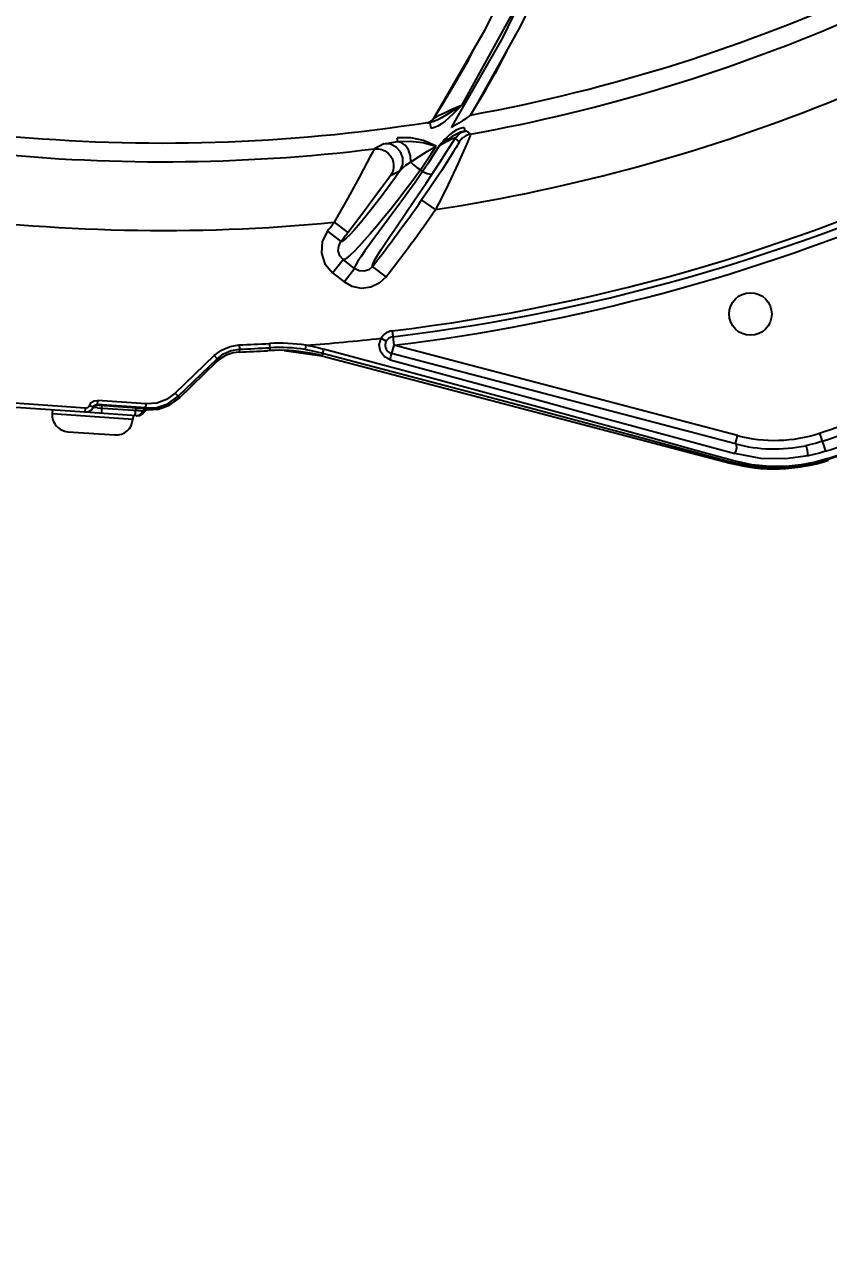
# Model space of a CAD drawing. Header units: metres. Extents: x -133 to 570, y -18 to 184.
# Drawn here: x -28.9618 to -28.8671, y 27.5682 to 27.7132 of the extents above; entities that cross this region are included whole.
import ezdxf

# ---------------------------------------------------------------- set-up
doc = ezdxf.new("R2010")
doc.units = ezdxf.units.M
doc.header["$PDMODE"] = 35
for name, color, linetype in [('3', 2, 'Continuous'), ('4', 2, 'Continuous'), ('ARQ-DIM EMBASAM', 2, 'Continuous'), ('MAUROAMARELO', 7, 'Continuous')]:
    doc.layers.add(name, color=color, linetype=linetype)
doc.styles.add('Adesa', font='ARIALN.TTF')
doc.dimstyles.new('ADESA 1-0075', dxfattribs={"dimtxt": 0.15, "dimasz": 0.15, "dimexe": 0.075, "dimexo": 0.1, "dimgap": 0.1, "dimtad": 1, "dimdec": 1, "dimlfac": 100, "dimzin": 12, "dimtxsty": 'Adesa', "dimblk": 'DOTSMALL', "dimcen": 1, "dimdle": 0.075, "dimclrd": 1, "dimclre": 1, "dimclrt": 256, "dimazin": 3, "dimtm": 1e-09, "dimtfac": 1, "dimtdec": 1, "dimtmove": 1, "dimatfit": 0, "dimldrblk": 'DOTSMALL', "dimfxl": 0.8, "dimtvp": 2, "dimtolj": 1, "dimtzin": 0, "dimarcsym": 0})

# ---------------------------------------------------------------- blocks, each defined once
blk = doc.blocks.new('_DotSmall')
at = {"color": 0, "linetype": 'ByBlock', "const_width": 0.5}
blk.add_lwpolyline([(-0.0625, 0, 1), (0.0625, 0, 1)], format="xyb", close=True, dxfattribs=at)
blk = doc.blocks.new('*D161')
at = {"layer": 'ARQ-DIM EMBASAM', "color": 1, "lineweight": -2, "transparency": 16777216}
for p, q in [((-28.68013859949394, 28.67594134393017), (-28.70838299859788, 28.74363244334072)), ((-32.56945945065453, 27.05131491365792), (-28.61028587286077, 28.70329692645895)), ((-32.50087953466883, 27.08172093998446), (-32.52912393377276, 27.14941203939502))]:
    blk.add_line(p, q, dxfattribs=at)
at = {"layer": 'Defpoints', "color": 0, "transparency": 16777216}
for p in [(-28.67950219417021, 28.67441612203129), (-28.64163086025705, 28.58365291551759), (-32.46237179543193, 26.98943251157188)]:
    blk.add_point(p, dxfattribs=at)
at = {"layer": 'ARQ-DIM EMBASAM', "color": 1, "lineweight": -2, "transparency": 16777216, "xscale": 0.15, "yscale": 0.15, "zscale": 0.15}
for p, rotation in [((-28.67950219417021, 28.67441612203129), 22.6485449589978), ((-32.50024312934509, 27.08019571808558), 202.6485449589978)]:
    blk.add_blockref('_DotSmall', p, dxfattribs=dict(at, rotation=rotation))
at = {"layer": 'ARQ-DIM EMBASAM', "transparency": 16777216, "insert": (-30.65737940789599, 28.03909395622509), "char_height": 0.15, "attachment_point": 5, "rotation": 22.648544958997793, "style": 'Adesa'}
blk.add_mtext('\\A1;414', dxfattribs=at)
blk = doc.blocks.new('z1')
at = {"layer": 'MAUROAMARELO'}
for p, q in [((245.0388687075081, -421.2721560446145), (245.0411108815858, -421.2723453728066)), ((245.0420031119409, -421.2724206807136), (245.0418088932313, -421.2739650401509)), ((245.0418949453056, -421.2740377209557), (245.0420972885906, -421.2724286659202)), ((245.0422078398515, -421.2724380003426), (245.0420031075084, -421.2724207131368)), ((245.0415388131039, -421.2757158159358), (245.0418949453056, -421.2740377209557)), ((244.9733075014358, -421.277171449134), (244.9810645796392, -421.2858830801017)), ((244.9722156554174, -421.2811314772895), (244.979853843718, -421.2899480867584)), ((245.0353657769463, -421.2811541359237), (245.0097665040148, -421.3142558594194)), ((245.036159087897, -421.2817682481066), (245.0353654871367, -421.2811545144087)), ((245.036159087897, -421.2817682481066), (245.0105603490315, -421.3148692814013)), ((245.0342273986271, -421.2860249979879), (245.0371958484445, -421.2822585937743)), ((245.0075942142644, -421.3225424809159), (245.0380162952226, -421.283204520488)), ((245.0380162952226, -421.283204520488), (245.0378794948615, -421.2830987260516)), ((244.979040484239, -421.2858618083641), (244.9869120003416, -421.2958679202238)), ((244.9810645796392, -421.2858830801017), (244.9884229599845, -421.2954058500275)), ((245.0267766173904, -421.295483162329), (245.0342273986271, -421.2860249979879)), ((244.981479042553, -421.2883218010643), (244.988825948742, -421.2980213758649)), ((244.9830108652525, -421.2884018458869), (244.9850173737454, -421.2908283282462)), ((244.979853843718, -421.2899480867584), (244.9870780699212, -421.2995835638488)), ((244.9823380965438, -421.2931043105613), (244.9812029737357, -421.2917288909594)), ((244.9884198789184, -421.2954287826967), (244.9884229570073, -421.2954058517165)), ((244.9894154188707, -421.2966261855799), (244.9898285395136, -421.2967209844933)), ((244.9904373949455, -421.2962204811276), (244.989887837077, -421.2965211907189)), ((244.9871944040203, -421.2977006497822), (244.9872671671155, -421.2981860638382)), ((244.9901925599538, -421.2981071174965), (244.9907431882627, -421.2978047790526)), ((244.9871630860321, -421.2997762895895), (244.9870349736241, -421.2995217227743)), ((244.98705086526, -421.2995032094854), (244.987078090682, -421.2995835504975)), ((244.9872067688018, -421.2998401953996), (244.9870780431384, -421.2995835207984)), ((244.9873769615842, -421.2997441644557), (244.9873260244397, -421.3000561589444)), ((244.9880049179183, -421.3002255250178), (244.9873260244397, -421.3000561589444)), ((244.9880646228717, -421.2998363050372), (244.9880043099895, -421.3002255078253)), ((244.9871850335262, -421.3003398573979), (244.9872278058583, -421.3004015422331)), ((244.9922834701279, -421.3031358110611), (244.9919851919194, -421.3032922214311)), ((244.9874474875585, -421.3043652900801), (244.9878857614499, -421.3044842184044)), ((244.9876580889872, -421.3053700016145), (244.9878858435839, -421.3044839136518)), ((244.997003283499, -421.3034833431059), (244.9953035343531, -421.3045489879404)), ((244.9874972512046, -421.3060560175936), (244.9876022154947, -421.3072977267768)), ((244.9912283961635, -421.306781717504), (244.9911203896852, -421.3055185217049)), ((245.0020042597405, -421.3119449362679), (245.000251351973, -421.3129205362682)), ((244.993709522777, -421.3150450263124), (244.9954553514003, -421.3140567278275)), ((245.0132010753584, -421.3140408237111), (245.0069435258513, -421.3220352790383)), ((245.0081282856715, -421.3137821120598), (245.0097667452137, -421.3142555478636)), ((245.0097667452137, -421.3142555478636), (245.0105603490315, -421.3148692814013)), ((244.9943519437854, -421.3161894762777), (244.9961048559983, -421.3152137856036)), ((244.999658775364, -421.3149720094836), (244.9981420208785, -421.3158018527084)), ((244.9991040728703, -421.3175628284064), (244.9981420208785, -421.3158018527084)), ((245.0006228941506, -421.3167318237648), (244.999658775364, -421.3149720094836)), ((245.0090440897557, -421.3157975505692), (245.0084168978888, -421.3152979590445)), ((245.0084169038435, -421.3152979556665), (245.0089727163106, -421.3148687312374)), ((245.0111733451274, -421.3153156757532), (245.0105862650739, -421.3157907721469)), ((244.9991041267017, -421.3175628025917), (245.0006226498533, -421.3167319591997)), ((245.0052797582059, -421.326361792799), (245.0075942234107, -421.3225425969368)), ((245.0073310973596, -421.3223390004164), (245.0075942142644, -421.3225424809159)), ((245.0061594813026, -421.3240256831978), (245.0057334400965, -421.3237610372692)), ((245.003854891306, -421.3276422443447), (245.0046454915523, -421.3279269976023)), ((245.0046454915523, -421.3279269976023), (245.0045598952638, -421.3281726481979)), ((245.0026203224136, -421.3309867304924), (245.003089452237, -421.3311641328536)), ((245.00308944177, -421.331164167126), (245.0033960921969, -421.3313190787474)), ((245.0026270993371, -421.3341978790598), (245.0030955056677, -421.3340184975123)), ((245.0026271066538, -421.3341979016698), (245.0048974744509, -421.3401266830677)), ((245.0030956229834, -421.3340184545745), (245.0034016420529, -421.3341737794426)), ((245.0053657700614, -421.3399473533098), (245.0030956229834, -421.3340184545745)), ((245.0055888093586, -421.3398862728141), (245.003401764269, -421.3341737715046)), ((245.0048974680155, -421.3401266772734), (245.0053658843194, -421.3399473105322)), ((245.0055889145249, -421.3398862320459), (245.0053657700614, -421.3399473533098)), ((245.0047039480396, -421.3437905624478), (245.0021043145368, -421.3488926336565)), ((245.0051508788708, -421.3440182821107), (245.0047039480396, -421.3437905624478)), ((245.0051508788708, -421.3440182821107), (245.0025512506013, -421.3491203361833)), ((245.0029074846536, -421.3492274640075), (245.0051079707196, -421.3449108716153)), ((245.0055135620537, -421.3455067187517), (245.0046965840979, -421.3450903506097)), ((245.0047456406933, -421.3449944277174), (245.0051152989226, -421.3442748316198)), ((245.0051079707196, -421.3449108716153), (245.0052485315407, -421.3446382126387)), ((245.0051152989226, -421.3442748316198), (245.0053464412904, -421.3438322833163)), ((245.0052300654654, -421.3441371548324), (245.0052657317929, -421.3439867325106)), ((245.0052354213342, -421.3439950596334), (245.0052657317929, -421.3439867325106)), ((245.0052485315407, -421.3446382126387), (245.0053556794383, -421.3444328499376)), ((245.0053166280991, -421.3439813703138), (245.0053588181461, -421.3438116962707)), ((245.0053464412904, -421.3438322833163), (245.0053588370513, -421.3438117060101)), ((245.0053556734035, -421.3444328517867), (245.0054263639017, -421.3442990530816)), ((245.0055752737806, -421.3447709847502), (245.0053556734035, -421.3444328517867)), ((245.0053588181461, -421.3438116962707), (245.0054247696501, -421.3438401287722)), ((245.0053813053446, -421.3440025116868), (245.0054247696501, -421.3438401287722)), ((245.0053848167831, -421.343990715959), (245.0053904739168, -421.3440013183848)), ((245.0054169378852, -421.3438617989777), (245.005401682738, -421.3438962011194)), ((245.0054247945097, -421.3438401351339), (245.0054169378852, -421.3438617989777)), ((245.005426314249, -421.3442991001377), (245.0054589455649, -421.3443080896297)), ((245.005426314249, -421.3442991001377), (245.005625589431, -421.3446563818953)), ((245.0054589455649, -421.3443080896297), (245.0054747973406, -421.344312800299)), ((245.0056476838565, -421.3446546123493), (245.0054747973406, -421.344312800299)), ((245.0055596384257, -421.3454162895966), (245.0056339116843, -421.3451176775644)), ((245.0056669924338, -421.3450505949083), (245.0055619816624, -421.3454119206658)), ((245.0056339116843, -421.3451176775644), (245.0055752737806, -421.3447709847502)), ((245.0055763925766, -421.3453836391754), (245.005680365224, -421.3450316372569)), ((245.0056252803386, -421.3447626263808), (245.0056568134848, -421.3451062176467)), ((245.005625589431, -421.3446563818953), (245.0056669924338, -421.3450505949083)), ((245.005680365224, -421.3450316372569), (245.0056476838565, -421.3446546123493)), ((245.0014438714829, -421.3544110040513), (245.0057707022531, -421.3459191291415)), ((245.005576412216, -421.3453836044224), (245.0028267630212, -421.3507798630076)), ((245.0053997376792, -421.3457301148616), (245.0057707022531, -421.3459191291415)), ((245.002001828004, -421.3492742207969), (245.0021043145368, -421.3488926336565)), ((245.0021043258851, -421.3488926161999), (245.0025512506013, -421.3491203361833)), ((245.0027449101535, -421.3495438559752), (245.0026841157205, -421.3496595138562)), ((245.0029074846536, -421.3492274640075), (245.0027449101535, -421.3495438559752)), ((245.0028747552467, -421.3486658945148), (245.0031283009234, -421.3487950850032)), ((245.0031282924724, -421.3487950992422), (245.0034212298017, -421.3489443404184)), ((245.0034212298017, -421.3489443404184), (245.0036917833486, -421.349082166522)), ((245.0041425420839, -421.3535341818415), (245.0066475517326, -421.3486178228396)), ((245.0023671681245, -421.3505769609114), (244.9959242428279, -421.3632219121058)), ((245.0028141172997, -421.3508046796129), (244.9963711893465, -421.3634496386111)), ((245.0022765411527, -421.3499961450316), (245.0026328436368, -421.3496430810777)), ((245.0023671737586, -421.3505769514186), (245.0028141172997, -421.3508046796129)), ((245.0026327852931, -421.3496431377867), (245.0026672544232, -421.3496538505127)), ((245.0028579947057, -421.3499928858763), (245.0026327852931, -421.3496431377867)), ((245.0026672544232, -421.3496538505127), (245.0026840359078, -421.3496595119074)), ((245.0010728906475, -421.3542220304789), (245.0014438522442, -421.3544110464478))]:
    blk.add_line(p, q, dxfattribs=at)
for points in [[(244.9656061676649, -421.2714006553227), (244.9737188101569, -421.2794484889821), (244.981479042553, -421.2883218010643)], [(245.03986548288, -421.2722402122754), (245.0397918736514, -421.2729515099849), (245.0396982744671, -421.2736142936709), (245.0395858802228, -421.2742417694753)], [(245.0411108814258, -421.2723453697491), (245.0410379717543, -421.2730567365663), (245.0409420487683, -421.2737453196092), (245.0408195192251, -421.2744293095438)], [(245.0418088932313, -421.2739650401509), (245.0414659645194, -421.2755828057752), (245.040941729761, -421.2772868377047), (245.0401954045553, -421.2790767241501), (245.0391785621007, -421.2809367385751), (245.0378377703767, -421.2828374305957)], [(245.0408195191449, -421.2744293080151), (245.0405459805402, -421.2743478359191), (245.0401947600792, -421.2742724338555), (245.0398860806279, -421.2742273932529), (245.0396713876919, -421.2742167197956), (245.0395858801426, -421.2742417679466)], [(245.0408195192251, -421.2744293095438), (245.0400923911936, -421.2770386320833), (245.0389073141034, -421.2796706732142), (245.0371958484445, -421.2822585937743)], [(245.0378794948615, -421.2830987260516), (245.0392164900659, -421.2811818095308), (245.0402398523438, -421.2792962096549), (245.0409992645075, -421.2774699192988), (245.0415388131039, -421.2757158159358)], [(245.0378377703767, -421.2828374305957), (245.0350499182871, -421.2863350497573), (245.0317956430483, -421.2904331178756), (245.0280272967786, -421.2951944178761), (245.0237006897316, -421.3006776946805), (245.0187712699785, -421.3069426211997), (245.0132010753584, -421.3140408237111)], [(245.0371957592995, -421.2822585892488), (245.0369471843512, -421.281991595932), (245.0366337378657, -421.2817888477021), (245.0363414547598, -421.2817050898256), (245.0361591291653, -421.2817682750689)], [(245.0378377764914, -421.2828374302753), (245.0378869697568, -421.282938097433), (245.0379020564574, -421.2830286521542), (245.0378794948615, -421.2830987260516)], [(245.0073310973596, -421.3223390004164), (245.0134802943858, -421.3143955345291), (245.0189775413464, -421.3073068650872), (245.0238506455999, -421.301036207605), (245.0281346529252, -421.2955368927483), (245.031868802417, -421.2907565635737), (245.0350996120198, -421.2866335157503), (245.0378794948615, -421.2830987260516)], [(244.9883842067011, -421.2953525265276), (244.9874525164121, -421.2940695665817), (244.9863217093132, -421.2925448986076), (244.985017385414, -421.2908283169044)], [(244.9823380110838, -421.293104376356), (244.9844365462807, -421.2958949108009), (244.9860242421125, -421.298087506153), (244.9870345005438, -421.2995220556799)], [(244.9869120003416, -421.2958679202238), (244.9872005079612, -421.2965863623047), (244.9874609636579, -421.2972398142064), (244.9876838152957, -421.2978404020321), (244.9878626283617, -421.2983977309007)], [(244.9869139153059, -421.2958686001098), (244.9869157484513, -421.296607553938), (244.9869251345297, -421.2972969365713), (244.9869396454087, -421.2978928734307), (244.9869573252449, -421.2983817368515), (244.9869776260903, -421.2987824377861), (244.9870002013922, -421.2991019353577), (244.9870247089734, -421.2993420072661), (244.98705086526, -421.2995032094854)], [(244.9869139153859, -421.2958686016384), (244.9870152131123, -421.2965543400532), (244.9871944040203, -421.2977006497822)], [(244.9884198789184, -421.2954287826967), (244.988422397201, -421.2954732074602), (244.988437479115, -421.295558171954), (244.9884939886349, -421.2958304989381)], [(244.9884939886349, -421.2958304989381), (244.9885306267408, -421.2960094822208), (244.9885708534832, -421.2962147045896), (244.9886135934964, -421.2964457119471), (244.9886578783216, -421.2967028616276), (244.9887027629745, -421.2969873099079), (244.9887470664275, -421.2973005059555), (244.9887892945194, -421.2976445928896), (244.9888272278583, -421.2980216813235)], [(245.0111733451274, -421.3153156757532), (245.0170135715477, -421.3078872977248), (245.0222035292043, -421.3012913933453), (245.0267766173904, -421.295483162329)], [(244.989413657805, -421.2966255758063), (244.9893429781162, -421.2971067715144), (244.9893442696846, -421.2976122182739), (244.9894193138316, -421.2981072865416), (244.9895468033149, -421.2985588081898), (244.9896933320365, -421.2989479823968), (244.9898388929525, -421.299284116941), (244.9899774017924, -421.2995818034971), (244.9901083618722, -421.2998526828619), (244.9902346941885, -421.3001064523542)], [(244.9898285548807, -421.2967209852208), (244.9897604385485, -421.2972223697485), (244.9897688778969, -421.2976669460959), (244.9898162553795, -421.2980680475537), (244.9898813222649, -421.2984533497745), (244.9899563654596, -421.2988434529131), (244.9900348930898, -421.2992227075371), (244.9901071886884, -421.2995536560515), (244.9901727999631, -421.2998433458978), (244.9902354142662, -421.3001065035246)], [(244.9898285193008, -421.2967210667962), (244.9898575073757, -421.2966132135387), (244.9898772604436, -421.2965464691259), (244.9898878184124, -421.2965211855655)], [(244.9901925599538, -421.2981071174965), (244.9899459504049, -421.2976180667691), (244.9898405164561, -421.2970762267041), (244.989887837077, -421.2965211907189)], [(244.9904373949455, -421.2962204811276), (244.9903902243939, -421.2967671488231), (244.9904939504047, -421.2973089833577), (244.9907431882627, -421.2978047790526)], [(244.9904373762806, -421.2962204759742), (244.9905518418657, -421.2963205873405), (244.9907893266302, -421.2965551493816), (244.991153527508, -421.2969269620987), (244.9916445199431, -421.2974422619653), (244.9922639435367, -421.2981044304681), (244.9930125777983, -421.2989190402268), (244.9938837330656, -421.2998849779144), (244.9948603626081, -421.3009878355258), (244.9959118089284, -421.302199659351), (244.9970032865563, -421.3034833429457)], [(244.9872671671155, -421.2981860638382), (244.9873260995332, -421.2986263001038), (244.9873680425314, -421.29902894488)], [(244.9878626283617, -421.2983977309007), (244.9879905758773, -421.298917427169), (244.9880596778212, -421.2993979745349), (244.9880646228717, -421.2998363050372)], [(244.9902353865093, -421.3001065003805), (244.9901896011877, -421.2997392890957), (244.9901516738623, -421.2994030306132), (244.9901214785973, -421.2990963749186), (244.990099440492, -421.2988216420011), (244.9900861495175, -421.2985810803607), (244.9900825449081, -421.2983787474077), (244.9900895050268, -421.2982250269457), (244.9901062637523, -421.2981271790742), (244.9901307032844, -421.2980812970573), (244.9901605560744, -421.2980785108193), (244.9901938310711, -421.2981093762861)], [(244.9929485102352, -421.3021601386757), (244.9920385666048, -421.3007958838082), (244.9911204351556, -421.2994455107573), (244.9901943459138, -421.2981090212642)], [(244.990743481171, -421.2978045766885), (244.9908181836286, -421.2978900679643), (244.9909692851516, -421.2980862283556), (244.9912025354049, -421.2984029104504), (244.9915223688997, -421.2988489152127), (244.9919328298936, -421.2994332020195), (244.9924421878027, -421.3001721104573), (244.9930506321025, -421.3010717713848), (244.9937463666806, -421.3021213829211), (244.9945064727426, -421.3032928279857), (244.9953034721507, -421.3045490295227)], [(244.9871850335262, -421.3003398573979), (244.9872144684475, -421.3000564930458), (244.9871630860321, -421.2997762895895)], [(244.9872278058583, -421.3004015422331), (244.9872574101096, -421.3001201219186), (244.9872067688018, -421.2998401953996)], [(244.9872278058583, -421.3004015422331), (244.9872410147618, -421.3003645402329), (244.9872737942221, -421.3002494139539), (244.9873260243594, -421.3000561574157)], [(244.9873680425314, -421.29902894488), (244.9873877311218, -421.2994007061324), (244.9873769615842, -421.2997441644557)], [(244.9902346941885, -421.3001064523542), (244.9909241849273, -421.3011112764003), (244.9916071211796, -421.3021210763696), (244.9922834701279, -421.3031358110611)], [(244.9901398088473, -421.3004908096328), (244.9889497552795, -421.3015931507719), (244.9880743801787, -421.3028444122498), (244.9874477566075, -421.3043649249462)], [(244.98788577751, -421.3044839983583), (244.9884095344369, -421.3031022449172), (244.9891529204151, -421.3018007236072), (244.9901404352006, -421.3004908273927)], [(244.9919851919194, -421.3032922214311), (244.9913757480465, -421.3023542413906), (244.9907606116421, -421.3014204271842), (244.9901398088473, -421.3004908096328)], [(244.9904930524508, -421.3028356697414), (244.990306061816, -421.3016792331719), (244.9901404290056, -421.3004908261844)], [(244.9911201522234, -421.3055186705776), (244.9909689856729, -421.3051636149381), (244.9908317134677, -421.3046535403614), (244.9904930524508, -421.3028356697414)], [(244.992283554453, -421.3031357821154), (244.9926943596583, -421.3027538592489), (244.9929326567087, -421.3024080511935), (244.9929489178155, -421.3021598429266)], [(244.9922836826906, -421.3031358305791), (244.9931034792244, -421.3044533949299), (244.9938651906318, -421.3057042013576), (244.9945872780752, -421.3069123896874), (244.995281122965, -421.3080881611769)], [(244.9972078517696, -421.3087542660649), (244.9958846270572, -421.3066852837113), (244.9951738983898, -421.3055775379881), (244.9944431416086, -421.3044455291518), (244.9937003870564, -421.303304310954), (244.9929485102352, -421.3021601386757)], [(244.9907072077519, -421.3039845342178), (244.9900084198546, -421.30374162609), (244.9892828451298, -421.3036864807881), (244.9886276272548, -421.303825198915), (244.9881303168947, -421.3041392504285), (244.9878589056766, -421.3045875972853)], [(244.9911203896852, -421.3055185217049), (244.9905925242838, -421.3049637813563), (244.9898967080046, -421.3046475906015), (244.9891339337407, -421.3046142811286), (244.9884139858486, -421.3048680892782)], [(244.9907072161641, -421.3039846947312), (244.9911126616512, -421.3038284469868), (244.9915558785501, -421.3035891462932), (244.9919852197693, -421.303292167853)], [(244.9919852197693, -421.303292167853), (244.9927933612296, -421.3046274195021), (244.9935357383968, -421.3058968031378), (244.9942315114142, -421.307126388661), (244.9948895773377, -421.3083267665887), (244.9955117401209, -421.3094970835954), (244.996092176912, -421.3106237506578), (244.9966185008957, -421.3116807751771), (244.9970785738035, -421.3126428122078), (244.9974663163759, -421.3134962355787), (244.9977775363045, -421.3142321273956), (244.9980078928077, -421.3148424221718), (244.9981515269676, -421.3153172301239), (244.9982000401619, -421.315643069627), (244.9981421084624, -421.3158020029409)], [(244.9874967724922, -421.3060567110253), (244.9875370603179, -421.3058584622867), (244.9876580889872, -421.3053700016145)], [(244.9884139858486, -421.3048680892782), (244.9878405126424, -421.3053728607338), (244.9874972512046, -421.3060560175936)], [(244.9876022154947, -421.3072977267768), (244.9877608500681, -421.3069068585096), (244.9879978106828, -421.30655801331), (244.9883033901974, -421.3062656830016), (244.9886608797096, -421.3060450712568), (244.9890529013323, -421.3059044666497), (244.989462458152, -421.3058477858908), (244.9898608884048, -421.3058737488702), (244.9902137987472, -421.305965893589), (244.9905166330691, -421.3061047334935), (244.9907793110272, -421.3062810602516), (244.9910140999402, -421.3064978777244), (244.9912283961635, -421.306781717504)], [(244.9911202054141, -421.3055186325334), (244.9918010706112, -421.3066225843241), (244.9924615113409, -421.307720040132), (244.9930938032053, -421.3087989760404), (244.9936883874091, -421.3098433116484), (244.9942340206528, -421.3108329037492), (244.9947201438633, -421.3117471517306), (244.9951407252859, -421.3125726338729), (244.9954922635832, -421.3133003960696), (244.9957721577878, -421.3139233960709), (244.9959775147029, -421.3144346314688), (244.9961046300884, -421.3148261904306), (244.9961489098218, -421.3150892098437), (244.9961047785889, -421.3152138295158)], [(244.9876019475114, -421.3072976442487), (244.9877002721107, -421.3074354370631), (244.9879134873374, -421.3077105254644), (244.9882464835785, -421.3081302302723), (244.9892868824193, -421.3094239839591)], [(244.9919259984208, -421.3079991739128), (244.9916321486751, -421.3075011267319), (244.9914223209983, -421.3071402760449), (244.9912902047811, -421.3069049576516), (244.991228087247, -421.3067819069111)], [(244.9954554317869, -421.3140566822264), (244.9947112853295, -421.3127510815643), (244.9940015551153, -421.3115222826912), (244.9933517431514, -421.3104100200349), (244.9927833382828, -421.3094456035309), (244.9919259984208, -421.3079991739128)], [(244.995281122965, -421.3080881611769), (244.9965874406994, -421.310319026781), (244.9971840601975, -421.3113324674708), (244.9977281907654, -421.3122448327532), (244.9982144794697, -421.3130426668658), (244.9986398079893, -421.313716836208), (244.9990014777377, -421.3142589623603), (244.9992959286799, -421.3146588541779), (244.9995176835016, -421.3149026715283), (244.9996588500776, -421.3149721481275)], [(245.0002509288786, -421.3129207699815), (245.0001075183075, -421.312871712684), (244.999889245036, -421.3126678272765), (244.9996005174187, -421.3123201066048), (244.9992449261715, -421.3118386252385), (244.9988253532224, -421.3112325690228), (244.9983441177189, -421.3105103301308), (244.9978034594901, -421.3096802497084), (244.9972078517696, -421.3087542660649)], [(244.9892868824193, -421.3094239839591), (244.989991397217, -421.3103021896434), (244.9908077634914, -421.3113262136803), (244.9917181236854, -421.3124790463098), (244.9926956864419, -421.3137304556622), (244.993709522777, -421.3150450263124)], [(245.0002513132686, -421.3129205582243), (245.0004316698867, -421.313483355289), (245.0003821559742, -421.3140691963671), (245.0001118154644, -421.3145915000163), (244.9996588500776, -421.3149721481275)], [(245.0020043167635, -421.311945029852), (245.0023824497869, -421.3129809440015), (245.002420696909, -421.3140822688273), (245.0021157055442, -421.3151413345371), (245.0014966869571, -421.3160546050801), (245.0006226498533, -421.3167319591997)], [(244.9943518418888, -421.3161892869398), (244.9952425315, -421.3172361112712), (244.9964452044189, -421.3178547584517), (244.99779247795, -421.3179730513682), (244.9991041267017, -421.3175628025917)], [(244.9981421084624, -421.3158020029409), (244.9975828584202, -421.3159776776782), (244.9970020753442, -421.3159274510808), (244.9964840066998, -421.3156603790322), (244.9961048557577, -421.3152137810175)], [(245.0105862650739, -421.3157907721469), (245.0098206802343, -421.315970764012), (245.0090440897557, -421.3157975505692)], [(245.0111734091593, -421.3153157275817), (245.0108688782054, -421.315083324201), (245.0106488962183, -421.3149232925765), (245.0105603600464, -421.3148693160807)], [(245.0057334495091, -421.3237610413746), (245.0061172468284, -421.3231712473906), (245.0065207936846, -421.3225957795465), (245.0069435258513, -421.3220352790383)], [(245.0069435258513, -421.3220352790383), (245.007132447292, -421.3221819544008), (245.0072749484032, -421.3222936261188), (245.0073310715125, -421.3223390922118)], [(245.0061593314381, -421.3240259240523), (245.006530734853, -421.3234501909286), (245.0069214427936, -421.322887721975), (245.0073310973596, -421.3223390004164)], [(245.0052796919977, -421.3263617579465), (245.0050478430942, -421.3268870553791), (245.0048398697122, -421.3274007529553), (245.0046454915523, -421.3279269976023)], [(245.0026271066538, -421.3341979016698), (245.0023627407138, -421.3331379738352), (245.0023606155405, -421.3320463155208), (245.002620343748, -421.3309866695914)], [(245.0030955056677, -421.3340184975123), (245.0028605621535, -421.3330769125872), (245.0028585059613, -421.3321066101788), (245.00308944177, -421.331164167126)], [(245.0048974744509, -421.3401266830677), (245.0051975856024, -421.3413766947059), (245.0051331370805, -421.3425834798832), (245.0047039480396, -421.3437905624478)], [(245.0051508285903, -421.3440182586866), (245.0056036864628, -421.34278153416), (245.0057046021427, -421.3414208877896), (245.0053659022633, -421.3399473019273)], [(245.0053904739168, -421.3440013183848), (245.00586463739, -421.3426648797575), (245.0059360356977, -421.3413066924014), (245.0056056733306, -421.3399304209503)], [(245.0055888205206, -421.3398863688017), (245.0059216377601, -421.3412883639203), (245.0058448898196, -421.3426356154255), (245.0054154246823, -421.3438367862767)], [(245.0047456406933, -421.3449944277174), (245.0027485227617, -421.3489122062472), (245.0026559479725, -421.3490900423408), (245.0026199626425, -421.3491553457683)], [(245.0053556292921, -421.3444329460724), (245.0052624287625, -421.3442933027663), (245.0052300654654, -421.3441371548324)], [(245.0054263493355, -421.344299067641), (245.0053410244311, -421.344151402286), (245.0053166280991, -421.3439813703138)], [(245.005475023469, -421.3443129616656), (245.0054437141694, -421.3442670719535), (245.0053922392706, -421.3441398918043), (245.0053804809791, -421.3440198337144), (245.0053951300692, -421.3439215108372), (245.0054039860854, -421.3438924750304)], [(245.0054748954849, -421.3443128595373), (245.0053994384868, -421.3441668736698), (245.0053813053446, -421.3440025116868)], [(245.0022765471072, -421.3499961416537), (245.0020627819952, -421.349664288206), (245.002001828004, -421.3492742207969)], [(245.0026328493509, -421.3496430731137), (245.0025315504258, -421.3494857905586), (245.0025027061961, -421.349300969292), (245.0025512506013, -421.3491203361833)], [(245.0026841396189, -421.3496595018734), (245.0026002227337, -421.3495207439757), (245.0025713027096, -421.3493381033962), (245.0026199626425, -421.3491553457683)], [(245.0026840359078, -421.3496595119074), (245.0028819011488, -421.3499991917119), (245.0029339227799, -421.35039121569), (245.0028268732347, -421.3507799185475)], [(245.0028142275937, -421.3508047366815), (245.0029220605945, -421.3504028451001), (245.0028579947057, -421.3499928858763)]]:
    blk.add_lwpolyline(points, dxfattribs=at)
blk.add_circle((245.022789294504, -421.2741607135109), 0.002508079002916774, dxfattribs=at)
for centre, radius, start, end in [((244.791899224236, -421.2513020718961), 0.2250750151758762, 343.8831934375846, 22.11680924899901), ((244.791899224236, -421.2513020718961), 0.2257772717884814, 343.8831909395969, 22.11680924899901), ((244.791899224236, -421.2513020718961), 0.2013485823053335, 347.3592198734459, 15.90403383602649), ((244.791899224236, -421.2513020718961), 0.203556036769796, 347.2517003550995, 14.03281497760892), ((244.791899224236, -421.2513020718961), 0.2509939256368046, 355.1734239787081, 10.82657599844415), ((244.791899224236, -421.2513020718961), 0.2510884392054915, 355.173424190153, 10.82657599844415), ((244.791899224236, -421.2513020718961), 0.2116378038661253, 345.7259972376295, 12.47097616873283), ((244.791899224236, -421.2513020718961), 0.2267803408983932, 343.8830983277641, 0.2209795920049878), ((244.791899224236, -421.2513020718961), 0.24784836700815, 355.1733285310322, 0.2825851191029752), ((244.791899224236, -421.2513020718961), 0.2488486927721189, 355.173424190153, 0.2825851191029752), ((244.791899224236, -421.2513020718961), 0.2500985213543008, 355.173424190153, 0.2825849058458694), ((245.0218742466129, -421.2707210414576), 0.01705498312482279, 322.2849725449956, 355.1720328025569), ((245.0218742466129, -421.2707210414576), 0.02040595294121258, 322.2833652821902, 355.173424190153), ((245.0218742466129, -421.2707210414576), 0.01805816881777035, 322.2833652821902, 348.7572671086991), ((244.791899224236, -421.2513020718961), 0.2013485823053335, 317.3592198223898, 345.9040337566075), ((244.837244459645, -421.4036142024869), 0.186538437448657, 29.09065823656282, 32.07786785310662), ((244.8372444416214, -421.4036142095632), 0.1885446263120121, 29.09070940083223, 32.07794715100458), ((244.791899224236, -421.2513020718961), 0.203556036769796, 317.2517003648557, 344.032815271732), ((244.8349574021738, -421.4049116786611), 0.1844294418382004, 29.10118667985927, 29.51340601993791), ((245.0097667452137, -421.3142555478636), 0.001705487367406094, 163.8828789467739, 217.6767167710172), ((245.0097667452137, -421.3142555478636), 0.001003231601628195, 163.8831909395968, 322.2833652821902), ((244.791899224236, -421.2513020718961), 0.2116378038661253, 315.7259975356768, 342.4709760153042), ((244.8349567945677, -421.4049120186169), 0.1824239806583531, 29.10125865574058, 29.51340029269573), ((244.791899224236, -421.2513020718961), 0.2257772717884814, 341.2807632796611, 343.5339624318691), ((245.023196208848, -421.3346084181126), 0.0197233111123781, 142.2831204695457, 155.2842105783616), ((245.023196208848, -421.3346084181126), 0.02055757779928944, 148.1524876006705, 160.1924773995247), ((245.023196208848, -421.3346084181126), 0.02005602909284917, 148.1534244317358, 160.1924773995247), ((244.791899224236, -421.2513020718961), 0.2252843222098777, 339.2857918866773, 340.1924773995246), ((244.791899224236, -421.2513020718961), 0.2257858747120441, 339.2857662700233, 340.1924773995246), ((244.791899224236, -421.2513020718961), 0.2261275012424594, 339.2765566932289, 340.1265675513359), ((245.0071494237393, -421.3327389736206), 0.004012926404205355, 159.2765651137378, 200.9494372834048), ((245.0048597832013, -421.3477069005701), 0.002006463200948961, 333.0000000759348, 63.00000007579502), ((245.001920280911, -421.3503491960414), 0.0005015572923972939, 332.9934173088615, 44.74074630592541), ((245.0023547681585, -421.3526232736508), 0.002006463200948961, 243.000000075795, 333.0000000759348)]:
    blk.add_arc(centre, radius, start, end, dxfattribs=at)
blk = doc.blocks.new('EST-LO-6-5S1-R00')
at = {"layer": '4'}
h = blk.add_hatch(color=8, dxfattribs=at)
h.dxf.hatch_style = 1
h.paths.add_polyline_path([(4483.00299, 818.4767660000001), (4508.00299, 818.4767660000001), (4508.00299, 843.4767660000001), (4483.00299, 843.4767660000001)])
h.paths.add_polyline_path([(498.003039, 395.921113), (498.003039, 923.9860620000001), (353.003016, 923.9860620000001), (353.003016, 942.9864600000001), (517.003016, 942.9864600000001), (517.003016, 395.921113)])
h.paths.add_polyline_path([(2530.003309, 842.9864600000001), (2570.003309, 842.9864600000001), (2570.003309, 942.9864600000001), (2530.003309, 942.9864600000001)])
h.paths.add_polyline_path([(520.003309, 245.0035260000001), (520.003309, -299.9998439999999), (555.003309, -299.9998439999999), (555.003309, -229.9998439999999), (539.003309, -229.9998439999999), (539.003309, 185.0035260000001), (555.003309, 185.0035260000001), (555.003309, 245.0035260000001)])
h.paths.add_polyline_path([(-35, 244.9186320000001), (-35, 184.9186320000001), (-19, 184.9186320000001), (-19, -230), (-35, -230), (-35, -300), (517, -300), (517, 245), (498.0000000000001, 245), (498.0000000000001, -281), (0, -281), (0, -19), (255, -19), (255, 244.9186320000001), (178.506963, 244.9186320000001), (178.506963, 225.9186320000001), (236, 225.9186320000001), (236, 0), (0, 0), (0, 225.9186320000001), (57.5, 225.9186320000001), (57.5, 244.9186320000001)])
h.paths.add_polyline_path([(-34.995574, 942.9864600000001), (-34.995574, 872.9864600000001), (-18.995574, 872.9864600000001), (-18.995574, 455.9887140000001), (-34.995574, 455.9887140000001), (-34.995574, 395.921113), (232.004426, 395.921113), (232.004426, 481.9218740000001), (213.004426, 481.9218740000001), (213.004426, 414.921113), (0.004425999999998709, 414.921113), (0.004425999999998709, 923.9864600000001), (213.004426, 923.9864600000001), (213.004426, 854.9860620000001), (232.004426, 854.9860620000001), (232.004426, 923.9864600000001), (252.004426, 923.9864600000001), (252.004426, 942.9864600000001)])
h.paths.add_polyline_path([(213.004314, 592.9218740000001), (232.004314, 592.9218740000001), (232.004314, 743.9860620000001), (213.004314, 743.9860620000001)], flags=17)
h.paths.add_polyline_path([(3672.003309, 253.0010990000001), (3672.003309, 388.0010990000001), (3637.003309, 388.0010990000001), (3637.003309, 253.0010990000001)])
h.paths.add_polyline_path([(3637.003309, 942.9864600000001), (3637.003194, 872.9864600000001), (3653.003309, 872.9864600000001), (3653.003309, 599.0010990000001), (3637.003309, 599.0010990000001), (3637.003309, 539.0010990000001), (3672.003309, 539.0010990000001), (3672.003309, 942.9864600000001)])
h.paths.add_polyline_path([(3672.003424, 102.0010990000001), (3637.003309, 102.0010990000001), (3637.003309, 42.00109900000007), (3653.003307, 42.00109900000007), (3653.003307, -229.9989009999999), (3637.003309, -229.9989009999999), (3637.003309, -299.9989009999999), (3672.003424, -299.9989009999999)])
h.paths.add_polyline_path([(3075.003309, -299.9998439999999), (3110.003309, -299.9998439999999), (3110.003309, -199.9998439999999), (3075.003309, -199.9998439999999)])
h.paths.add_polyline_path([(3075.003309, 270.5001770000001), (3110.003309, 270.5001770000001), (3110.003309, 370.5001770000001), (3075.003309, 370.5001770000001)])
h.paths.add_polyline_path([(520.003309, 942.9864600000001), (520.003309, 395.9250270000001), (555.003309, 395.9250270000001), (555.003309, 451.9864600000001), (539.003309, 451.9864600000001), (539.003309, 872.9864600000001), (555.003309, 872.9864600000001), (555.003309, 942.9864600000001)])
h.paths.add_polyline_path([(-2102.995138, 253.0001770000001), (-2102.995138, 388.0001770000001), (-2137.995138, 388.0001770000001), (-2137.995138, 253.0001770000001)])
h.paths.add_polyline_path([(-2137.995138, 101.9999350000001), (-2137.995138, -299.9998439999999), (-2102.995138, -299.9998439999999), (-2102.995138, -229.9998439999999), (-2118.995138, -229.9998439999999), (-2118.995138, 41.99993500000005), (-2102.995138, 41.99993500000005), (-2102.995138, 101.9999350000001)])
h.paths.add_polyline_path([(-2137.995141, 942.9889720000001), (-2137.995141, 538.9889720000001), (-2102.995141, 538.9889720000001), (-2102.995141, 598.9889720000001), (-2118.995141, 598.9889720000001), (-2118.995141, 872.9889720000001), (-2102.995141, 872.9889720000001), (-2102.995141, 942.9889720000001)])
h.paths.add_polyline_path([(3075.003309, 842.9864600000001), (3110.003309, 842.9864600000001), (3110.003309, 942.9864600000001), (3075.003309, 942.9864600000001)])
h.paths.add_polyline_path([(2530.003309, -299.9998439999999), (2570.003309, -299.9998439999999), (2570.003309, -199.9998439999999), (2530.003309, -199.9998439999999)])
h.paths.add_polyline_path([(2530.003309, 145.0035260000001), (2570.003309, 145.0035260000001), (2570.003309, 245.0035260000001), (2530.003309, 245.0035260000001)])
h.paths.add_polyline_path([(2530.003309, 395.9864600000001), (2570.003309, 395.9864600000001), (2570.003309, 495.9864600000001), (2530.003309, 495.9864600000001)])
h.paths.add_polyline_path([(1995.003309, -299.9998439999999), (2030.003309, -299.9998439999999), (2030.003309, -199.9998439999999), (1995.003309, -199.9998439999999)])
h.paths.add_polyline_path([(1995.003309, 145.0035260000001), (2030.003309, 145.0035260000001), (2030.003309, 245.0035260000001), (1995.003309, 245.0035260000001)])
h.paths.add_polyline_path([(1995.003309, 395.9864600000001), (2030.003309, 395.9864600000001), (2030.003309, 495.9864600000001), (1995.003309, 495.9864600000001)])
h.paths.add_polyline_path([(1995.003309, 842.9864600000001), (2030.003309, 842.9864600000001), (2030.003309, 942.9864600000001), (1995.003309, 942.9864600000001)])
h.paths.add_polyline_path([(1460.003309, -299.9998439999999), (1495.003309, -299.9998439999999), (1495.003309, -199.9998439999999), (1460.003309, -199.9998439999999)])
h.paths.add_polyline_path([(1460.003309, 145.0035260000001), (1495.003309, 145.0035260000001), (1495.003309, 245.0035260000001), (1460.003309, 245.0035260000001)])
h.paths.add_polyline_path([(1460.003309, 395.9864600000001), (1495.003309, 395.9864600000001), (1495.003309, 495.9864600000001), (1460.003309, 495.9864600000001)])
h.paths.add_polyline_path([(1460.003309, 842.9864600000001), (1495.003309, 842.9864600000001), (1495.003309, 942.9864600000001), (1460.003309, 942.9864600000001)])
h.paths.add_polyline_path([(925.003309, -299.9998439999999), (960.003309, -299.9998439999999), (960.003309, -199.9998439999999), (925.003309, -199.9998439999999)])
h.paths.add_polyline_path([(925.003309, 145.0035260000001), (960.003309, 145.0035260000001), (960.003309, 245.0035260000001), (925.003309, 245.0035260000001)])
h.paths.add_polyline_path([(925.003309, 395.9864600000001), (960.003309, 395.9864600000001), (960.003309, 495.9864600000001), (925.003309, 495.9864600000001)])
h.paths.add_polyline_path([(925.003309, 842.9864600000001), (960.003309, 842.9864600000001), (960.003309, 942.9864600000001), (925.003309, 942.9864600000001)])
h.paths.add_polyline_path([(-1582.999721, -299.9998439999999), (-1547.999721, -299.9998439999999), (-1547.999721, -199.9998439999999), (-1582.999721, -199.9998439999999)])
h.paths.add_polyline_path([(-500.999721, -299.9998439999999), (-465.999721, -299.9998439999999), (-465.999721, -199.9998439999999), (-500.999721, -199.9998439999999)])
h.paths.add_polyline_path([(-1042.999721, -299.9998439999999), (-1002.999721, -299.9998439999999), (-1002.999721, -199.9998439999999), (-1042.999721, -199.9998439999999)])
h.paths.add_polyline_path([(-500.999721, 145.0035260000001), (-465.999721, 145.0035260000001), (-465.999721, 245.0035260000001), (-500.999721, 245.0035260000001)], flags=17)
h.paths.add_polyline_path([(-1042.999721, 145.0035260000001), (-1002.999721, 145.0035260000001), (-1002.999721, 245.0035260000001), (-1042.999721, 245.0035260000001)], flags=17)
h.paths.add_polyline_path([(-500.999721, 395.9864600000001), (-465.999721, 395.9864600000001), (-465.999721, 495.9864600000001), (-500.999721, 495.9864600000001)], flags=17)
h.paths.add_polyline_path([(-1042.999721, 395.9864600000001), (-1002.999721, 395.9864600000001), (-1002.999721, 495.9864600000001), (-1042.999721, 495.9864600000001)], flags=17)
h.paths.add_polyline_path([(-1582.999721, 270.5001770000001), (-1547.999721, 270.5001770000001), (-1547.999721, 370.5001770000001), (-1582.999721, 370.5001770000001)])
h.paths.add_polyline_path([(-500.999721, 842.9889710000001), (-465.999721, 842.9889710000001), (-465.999721, 942.9889710000001), (-500.999721, 942.9889710000001)], flags=17)
h.paths.add_polyline_path([(-1042.999721, 842.9889710000001), (-1002.999721, 842.9889710000001), (-1002.999721, 942.9889710000001), (-1042.999721, 942.9889710000001)], flags=17)
h.paths.add_polyline_path([(-1582.999721, 842.9889710000001), (-1547.999721, 842.9889710000001), (-1547.999721, 942.9889710000001), (-1582.999721, 942.9889710000001)])
h.paths.add_polyline_path([(4480.191941999999, 253.0010990000001), (4480.878335999999, 333.0010990000001), (4505.879255999999, 333.0010990000001), (4505.192862, 253.0010990000001)])
h.paths.add_polyline_path([(4483.00299, 829.898668), (4461.169437, 840.153681), (4471.79773, 862.781968), (4508.00299, 845.7767000000001), (4508.00299, 843.4767660000001), (4483.00299, 843.4767660000001)])
h.paths.add_polyline_path([(4483.00299, 805.7767000000001), (4508.00299, 805.7767000000001), (4508.00299, 818.4767660000001), (4483.00299, 818.4767660000001)])
h.paths.add_polyline_path([(4392.652720999999, -102.3689859999999), (4434.333490999999, -34.08492200000001), (4455.672261, -47.11016299999983), (4413.991491, -115.394227)])
h.paths.add_polyline_path([(4050.790041, -299.8186939999998), (4048.176829, -274.955647), (4127.738581, -266.5933699999998), (4130.351793, -291.4564169999999)])
h.paths.add_polyline_path([(4136.144955, 992.517183), (4063.734435, 1026.527719), (4074.362727, 1049.156007), (4146.773247, 1015.14547)])
h.paths.add_polyline_path([(3749.556142, 1173.755388), (3760.152345, 1196.349162), (3681.053169, 1233.445703), (3675.029004, 1220.600666), (3675.011239, 1208.716032)])
h.paths.add_polyline_path([(-1638.90411, 2308.417379), (-1639.710789, 2308.080731), (-1626.939173, 2277.47733), (-1605.475816, 2266.181704), (-1591.086746, 2295.422123), (-1602.796368, 2323.486104)])
h.paths.add_polyline_path([(3675.00299, -300.023234), (3700.00299, -300.023234), (3700.00299, -220.023234), (3675.00299, -220.023234)])
h.paths.add_polyline_path([(3675.00299, 634.9864600000001), (3700.00299, 634.9864600000001), (3700.00299, 714.9864600000001), (3675.00299, 714.9864600000001)])
h.paths.add_polyline_path([(3675.00299, 253.0010990000001), (3700.00299, 253.0010990000001), (3700.00299, 333.0010990000001), (3675.00299, 333.0010990000001)])
h.paths.add_polyline_path([(2337.785418, 1567.555313), (2315.359741, 1578.604703), (2293.260961, 1533.753349), (2315.686638, 1522.703959)])
h.paths.add_polyline_path([(870.291031, 1584.94023), (853.2475169999999, 1593.337766), (826.6651449999999, 1539.555944), (843.7086599999999, 1531.158408)])
h.paths.add_polyline_path([(890.02575, 1575.217005), (872.982236, 1583.614541), (846.399864, 1529.832719), (863.4433789999998, 1521.435183)])
h.paths.add_polyline_path([(1025.867309, 1900.695523), (1008.823795, 1909.093059), (969.045991, 1828.360622), (986.089505, 1819.963086)])
h.paths.add_polyline_path([(1045.605182, 1890.970748), (1028.561668, 1899.368284), (988.783864, 1818.635847), (1005.827379, 1810.238311)])
h.paths.add_polyline_path([(-3325.920086, 1288.068389), (-3293.620407, 1301.549145), (-3303.249519, 1324.620345), (-3335.549198, 1311.139589)])
h.paths.add_polyline_path([(-2327.384158, 1704.758701), (-2295.08448, 1718.239457), (-2304.713592, 1741.310657), (-2337.01327, 1727.829901)])
h.paths.add_polyline_path([(-2830.337783, 1494.85313), (-2793.423878, 1510.25974), (-2803.05301, 1533.330931), (-2839.966914, 1517.924321)])
h.paths.add_polyline_path([(-3380.339856, 153.0001560000001), (-3355.339856, 153.0001560000001), (-3355.339856, 223.0001560000001), (-3380.339856, 223.0001560000001)])
h.paths.add_polyline_path([(-2936.336043, 204.0001560000001), (-2936.336043, 454.0001560000001), (-2955.336043, 454.0001560000001), (-2955.336043, 204.0001560000001)])
h.paths.add_polyline_path([(-2042.45661, 2561.553446), (-2019.343795, 2506.183799), (-2001.810073, 2513.502857), (-2024.922888, 2568.872504)])
h.paths.add_polyline_path([(-2269.846055, 3106.51942), (-2246.73324, 3051.149773), (-2229.199518, 3058.468831), (-2252.312333, 3113.838478)])
h.paths.add_polyline_path([(-1900.243914, 3260.782262), (-1892.924846, 3243.248545), (-1837.555212, 3266.361391), (-1844.87428, 3283.895109)])
h.paths.add_polyline_path([(2878.491855, 1624.359295), (2870.135095, 1607.29575), (2924.019974, 1580.905983), (2932.376734, 1597.969528)])
h.paths.add_polyline_path([(-3380.339856, 611.0001770000001), (-3355.339856, 611.0001770000001), (-3355.339856, 681.000177), (-3380.339856, 681.000177)])
h.paths.add_polyline_path([(-2696.836043, 611.0001770000001), (-2696.836043, 681.000177), (-2721.836043, 681.000177), (-2721.836043, 611.0001770000001)])
h.paths.add_polyline_path([(-2696.836043, 204.0001560000001), (-2696.836043, 454.0001560000001), (-2715.836043, 454.0001560000001), (-2715.836043, 204.0001560000001)])
h.paths.add_polyline_path([(-2731.836043, -299.9998439999999), (-2696.836043, -299.9998439999999), (-2696.836043, -264.9998439999999), (-2731.836043, -264.9998439999999)])
h.paths.add_polyline_path([(-3380.339856, -299.9998439999999), (-3320.339856, -299.9998439999999), (-3320.339856, -280.9998439999999), (-3380.339856, -280.9998439999999)])
h.paths.add_polyline_path([(-1251.700414, 3094.268311), (-1252.507092, 3093.931662), (-1239.735476, 3063.328261), (-1218.272119, 3052.032635), (-1203.883049, 3081.273055), (-1215.592671, 3109.337036)])
h.paths.add_polyline_path([(420.719309, 2826.351805), (412.32167, 2809.308341), (466.143135, 2782.789482), (474.5407740000001, 2799.832946)])
h.paths.add_polyline_path([(-128.567177, 2469.498721), (-139.616566, 2447.073044), (-85.794942, 2420.554509), (-74.745552, 2442.980186)], flags=17)
h.paths.add_polyline_path([(119.171183, 2972.952079), (110.773545, 2955.908615), (164.59501, 2929.389755), (172.992648, 2946.433219)])
h.paths.add_polyline_path([(576.4124919999999, 2122.1471), (565.3631019999999, 2099.721423), (619.184726, 2073.202887), (630.234116, 2095.628564)])
h.paths.add_polyline_path([(171.937891, 2321.436407), (160.888501, 2299.01073), (214.710126, 2272.492194), (225.759516, 2294.917871)])
h.paths.add_polyline_path([(-1846.18202, 2802.798822), (-1809.267849, 2818.204793), (-1824.67382, 2855.118964), (-1861.587992, 2839.712993)])
h.paths.add_polyline_path([(-1310.499721, 1541.488971), (-1250.499721, 1541.488971), (-1250.499721, 1566.488971), (-1310.499721, 1566.488971)])
h.paths.add_polyline_path([(-1059.612628, 1971.148164), (-1041.951907, 2007.03826), (-1077.842003, 2024.698981), (-1095.502723, 1988.808885)])
h.paths.add_polyline_path([(-524.499721, 1541.488971), (-499.499721, 1541.488971), (-499.499721, 1601.488971), (-524.499721, 1601.488971)], flags=17)
h.paths.add_polyline_path([(-524.499721, 1881.488971), (-499.499721, 1881.488971), (-499.499721, 1941.488971), (-524.499721, 1941.488971)], flags=17)
h.paths.add_polyline_path([(251.018664, 1541.488971), (291.018664, 1541.488971), (291.018664, 1581.488971), (251.018664, 1581.488971)])
h.paths.add_polyline_path([(1664.183592, 1619.053462), (1641.757916, 1630.102852), (1619.659136, 1585.251498), (1642.084813, 1574.202108)])
h.paths.add_polyline_path([(251.018664, 1794.282663), (291.018664, 1794.282663), (291.018664, 1824.650067), (251.018664, 1844.333072)])
h.paths.add_polyline_path([(-300.985184, 2071.804142), (-283.400784, 2107.731692), (-319.328334, 2125.316092), (-336.912734, 2089.388541)], flags=17)
h.paths.add_polyline_path([(-875.8934300000001, 2343.920112), (-853.89385, 2388.820186), (-889.8214, 2406.404586), (-911.8209800000001, 2361.504512)], flags=17)
h.paths.add_polyline_path([(3624.072778, 1260.343803), (3616.005182, 1243.141655), (3670.327755, 1217.665036), (3678.395351000001, 1234.867184)])
h.paths.add_polyline_path([(3281.21396, 1427.01517), (3272.816321, 1409.971706), (3326.637786, 1383.452847), (3335.035425, 1400.496311)])
h.paths.add_polyline_path([(2443.032129, 1837.730498), (2434.675071, 1820.667098), (2488.55949, 1794.276391), (2496.916547, 1811.33979)])
h.paths.add_polyline_path([(1848.439737, 2128.830222), (1840.082977, 2111.766677), (1893.967856, 2085.37691), (1902.324616, 2102.440455)])
h.paths.add_polyline_path([(1278.969231, 2407.565141), (1270.571592, 2390.521677), (1324.393057, 2364.002818), (1332.790696, 2381.046282)])
h.paths.add_polyline_path([(1222.390526, 2435.274861), (1213.992887, 2418.231397), (1267.814352, 2391.712538), (1276.211991, 2408.756002)])
h.paths.add_polyline_path([(826.212318, 2629.054888), (817.862707, 2611.987844), (871.7586349999999, 2585.620651), (880.108247, 2602.687695)])
h.paths.add_polyline_path([(-548.331574, 2676.321486), (-559.3809640000001, 2653.895809000001), (-379.975549, 2565.50069), (-368.926159, 2587.926367)], flags=17)
h.paths.add_polyline_path([(-300.838681, 3179.255192), (-309.236218, 3162.211678), (-129.830803, 3073.816559), (-121.433267, 3090.860073)], flags=17)
h.paths.add_polyline_path([(-1026.544799, 3536.825065), (-1034.942438, 3519.781601), (-981.120973, 3493.262742), (-972.723334, 3510.306206)])
h.paths.add_polyline_path([(-1415.729753, 3462.94789), (-1408.410685, 3445.414172), (-1353.041051, 3468.527018), (-1360.360119, 3486.060736)])
h.paths.add_polyline_path([(-1824.790765, 1941.513397), (-1815.163965, 1918.441233), (-1762.559432, 1940.390336), (-1796.445767, 2021.604352), (-1813.980611, 2014.287984), (-1789.721076, 1956.146132), (-1824.790786, 1941.513388)])
edge = h.paths.add_edge_path()
edge.add_arc((4.617295999999996, 2951.402878), 3.029638, 251.7884020000001, 415.7515059999989)
edge.add_line((-1064.046155, 3464.360315), (-1060.857657, 3462.789305))
edge.add_line((-1069.404534, 3467.00045), (-1066.216036, 3465.42944))
edge.add_line((-51.80788, -195.039282), (-48.253363, -195.039282))
edge.add_line((-57.78136600000001, -195.039282), (-54.22685, -195.039282))
blk = doc.blocks.new('est-lo-027-5s2-r00')
at = {"layer": '3'}
h = blk.add_hatch(color=8, dxfattribs=at)
h.dxf.hatch_style = 1
h.paths.add_polyline_path([(-148.9701220000006, -1084.012884), (-175.9317790000005, -1019.413174), (-161.1685189999998, -1013.253129), (-321.7466009999998, -628.4091209999999), (-336.5488089999999, -634.5854159999997), (-359.6522640000003, -579.2153039999998), (-327.3565119999994, -565.7397409999999), (-116.7207779999999, -1070.552721)])
h.paths.add_polyline_path([(-2993.189391, -2271.093091), (-3020.150795999999, -2206.493691), (-3034.916470000001, -2212.656366), (-3140.452498000001, -1959.793707), (-3125.686931, -1953.631076), (-3148.796798000001, -1898.260198), (-3181.096476000001, -1911.740954), (-3025.489069, -2284.573847)])
h.paths.add_polyline_path([(-3206.956584999999, -1758.910115), (-3258.953894, -1634.325686), (-3291.253561, -1647.80647), (-3239.256251000001, -1772.390899)])
h.paths.add_polyline_path([(-3349.413448, -1508.456443), (-3317.113664000001, -1494.975643), (-3340.223531000001, -1439.604766), (-3354.989096, -1445.767396), (-3459.753462999999, -1194.753625), (-3444.987897999999, -1188.590995), (-3471.949774000002, -1123.990766), (-3504.249558, -1137.471566)])
h.paths.add_polyline_path([(-307.0555950000007, -557.2587470000001), (-324.5896869999997, -564.5768639999999), (-113.9037680000001, -1069.377), (37.44329600000037, -1006.210029), (30.12501799999973, -988.67555), (-103.6879529999997, -1044.524404)])
h.paths.add_polyline_path([(395.5060300000005, -856.766701), (368.5454399999994, -792.167119), (353.7798730000004, -798.3297509999998), (193.164483, -413.500243), (207.9300499999999, -407.3376119999998), (184.8201829999998, -351.9667349999997), (-61.58021999999983, -454.8056439999998), (-28.45568900000126, -534.1714979999999), (-10.92157800000132, -526.8533729999999), (-36.72798500000044, -465.02163), (159.8386289999999, -382.9816020000001), (355.8882270000004, -852.7133459999998), (159.3216130000001, -934.7533739999999), (132.7452660000004, -871.0768659999999), (115.211155, -878.3949899999998), (141.7875020000001, -942.0714989999999), (123.330543, -949.774788), (130.6486680000003, -967.3088989999999)])
h.paths.add_polyline_path([(-627.7315719999997, 63.08641299999999), (-600.7700600000007, -1.512942999999723), (-586.0045049999999, 4.649683000000323), (-426.1600480000006, -378.3351150000001), (-440.9189939999997, -384.494983), (-417.8110629999992, -439.8612209999999), (-385.5188030000008, -426.3835610000001), (-595.4327030000004, 76.56683100000055)])
h.paths.add_polyline_path([(-83.24965799999973, 290.3351419999999), (-592.661728000001, 77.72436400000015), (-382.7468259999996, -425.2284299999999), (-365.2127150000006, -417.9103049999999), (-567.8094920000012, 67.50837700000011), (-108.2312110000012, 259.320275), (-7.318124999999782, 17.53411099999994), (-242.6443530000006, -80.68282399999998), (-140.9608260000005, -324.3149510000001), (-70.36295799999971, -294.8498709999999), (-77.68108299999949, -277.31576), (-130.744839, -299.4627149999999), (-217.792117, -90.8988109999998), (0, 0), (87.04727799999955, -208.5639039999999), (33.98351999999977, -230.7108599999999), (41.30164500000046, -248.2449710000001), (126.6650800000007, -212.61726), (103.5552130000001, -157.2463819999998), (88.78964599999972, -163.4090140000001), (-71.0533489999998, 219.5722810000002), (-56.28778200000033, 225.7349120000003)])
h.paths.add_polyline_path([(2148.345152, 312.5946890000005), (2171.455384, 257.2229400000001), (2186.220944, 263.3855680000001), (2291.759340999999, 10.51723400000014), (2276.992979000001, 4.354271000000153), (2303.95449, -60.24508500000002), (2336.258434, -46.76254899999981), (2180.648658, 326.0760179999997)])
h.paths.add_polyline_path([(2122.488559, 465.4148460000001), (2070.491249, 589.9992740000002), (2038.191583, 576.5184900000004), (2090.188893, 451.9340620000003)])
h.paths.add_polyline_path([(1825.196854, 1086.85293), (1852.158366, 1022.253574), (1866.923925, 1028.416201), (1971.688571, 777.4017620000004), (1956.922202, 771.2387960000001), (1980.031084, 715.8702800000001), (2012.330763, 729.351036), (1857.495723, 1100.333348)])
h.paths.add_polyline_path([(-2506.848631, -2068.110954), (-2474.548963999999, -2054.63017), (-2513.06549, -1962.345409), (-2545.365156, -1975.826193)])
h.paths.add_polyline_path([(-2008.510636999999, -1860.120102), (-1971.596733, -1844.713492), (-2010.113259000001, -1752.42873), (-2047.027163000001, -1767.83534)])
h.paths.add_polyline_path([(-1510.173594, -1652.131632), (-1477.873928, -1638.650848), (-1516.390453999999, -1546.366086), (-1548.690119999999, -1559.84687)])
h.paths.add_polyline_path([(-2727.356416, -1539.777778), (-2695.056749, -1526.296994), (-2733.573275000001, -1434.012233), (-2765.872941, -1447.493017)])
h.paths.add_polyline_path([(-1016.425474, -1446.127269), (-984.1258079999998, -1432.646485), (-1022.642334, -1340.361723), (-1054.942, -1353.842507)])
h.paths.add_polyline_path([(-2180.679227, -1447.607099), (-2143.765323, -1432.200489), (-2182.281848999999, -1339.915727), (-2219.195753, -1355.322337)])
h.paths.add_polyline_path([(-522.7262839999994, -1240.005668), (-490.4266179999995, -1226.524884), (-528.9431440000008, -1134.240122), (-561.2428099999997, -1147.720906)])
h.paths.add_polyline_path([(-1682.342105, -1239.618596), (-1650.042439, -1226.137812), (-1688.558965, -1133.85305), (-1720.858630999999, -1147.333834)])
h.paths.add_polyline_path([(-2277.354904999999, -1215.973493), (-2240.441001000001, -1200.566883), (-2278.957527, -1108.282121), (-2315.871431, -1123.688731)])
h.paths.add_polyline_path([(-1188.61845, -1033.555614), (-1156.318783999999, -1020.07483), (-1194.835310000001, -927.7900679999998), (-1227.134975999999, -941.2708519999999)])
h.paths.add_polyline_path([(-1779.017844000001, -1007.985049), (-1746.718178000001, -994.504265), (-1785.234704, -902.219503), (-1817.53437, -915.7002869999999)])
h.paths.add_polyline_path([(-2947.092742, -1013.293008), (-2914.793075, -999.812224), (-2953.309601000001, -907.5274629999999), (-2985.609267999999, -921.0082469999998)])
h.paths.add_polyline_path([(-694.8947949999992, -827.492632), (-662.5951290000003, -814.0118479999999), (-701.1116549999997, -721.7270859999999), (-733.4113210000005, -735.20787)])
h.paths.add_polyline_path([(-1285.294190000001, -801.9220669999997), (-1252.994524, -788.4412829999997), (-1291.51105, -696.1565209999999), (-1323.810716, -709.637305)])
h.paths.add_polyline_path([(-2448.754037999999, -805.3038670000001), (-2411.840133, -789.8972569999999), (-2450.356658999999, -697.6124949999999), (-2487.270562999999, -713.0191059999997)])
h.paths.add_polyline_path([(72.45363799999996, -775.948255), (89.98774300000014, -768.6301149999997), (31.82778899999903, -629.280125), (14.29368400000021, -636.5982650000001)], flags=17)
h.paths.add_polyline_path([(793.2580159999998, -690.758509), (825.557683, -677.2777249999999), (787.0411569999997, -584.9929639999998), (754.7414909999998, -598.4737479999999)])
h.paths.add_polyline_path([(-791.5705349999998, -595.8590849999998), (-759.2708690000009, -582.3783009999997), (-797.7873950000003, -490.093539), (-830.0870610000011, -503.574323)])
h.paths.add_polyline_path([(-1950.416952, -597.3153989999998), (-1918.117286, -583.8346149999998), (-1956.633811, -491.5498539999999), (-1988.933478, -505.0306379999997)])
h.paths.add_polyline_path([(1288.827223, -483.924739), (1325.741127, -468.5181289999998), (1287.224601, -376.2333669999998), (1250.310697, -391.639977)])
h.paths.add_polyline_path([(-1456.693297, -391.2524169999997), (-1424.393630999999, -377.7716329999998), (-1462.910155999999, -285.4868709999996), (-1495.209822999999, -298.9676549999997)])
h.paths.add_polyline_path([(1791.778336, -274.010037), (1824.078002, -260.5292529999999), (1785.561476, -168.2444909999999), (1753.26181, -181.725275)])
h.paths.add_polyline_path([(621.0895079999996, -278.2454719999998), (653.3891749999998, -264.764688), (614.8726489999999, -172.4799269999996), (582.5729829999996, -185.9607109999997)])
h.paths.add_polyline_path([(-962.9696429999995, -185.1894349999998), (-930.6699760000001, -171.7086509999997), (-969.1865019999996, -79.42388899999969), (-1001.486168, -92.90467299999978)])
h.paths.add_polyline_path([(1116.658827, -71.41219699999988), (1153.572731, -56.00558699999988), (1115.056205, 36.27917500000012), (1078.142301, 20.87256500000035)])
h.paths.add_polyline_path([(524.4132419999996, -46.61068399999976), (556.7129089999999, -33.12989999999968), (518.1963829999995, 59.15486199999987), (485.8967169999996, 45.67407800000001)])
h.paths.add_polyline_path([(1019.982611, 160.2226970000002), (1056.896515, 175.6293070000002), (1018.379989, 267.9140690000004), (981.466085, 252.5074589999999)])
h.paths.add_polyline_path([(1571.272116, 254.3193890000002), (1603.571782, 267.8001730000001), (1565.055256, 360.0849350000003), (1532.75559, 346.604151)])
h.paths.add_polyline_path([(353.0151340000002, 364.0565810000003), (385.3148000000001, 377.5373650000001), (346.7982750000001, 469.822126), (314.498607999999, 456.3413420000002)])
h.paths.add_polyline_path([(848.5844950000005, 570.889889), (885.4984, 586.2965000000004), (846.9818739999996, 678.5812610000003), (810.0679689999997, 663.1746510000003)])
h.paths.add_polyline_path([(1351.53582, 780.8041800000001), (1383.835487, 794.2849640000004), (1345.318961, 886.5697250000003), (1313.019294, 873.088941)])
edge = h.paths.add_edge_path(flags=17)
edge.add_line((16.66772399999991, 82.37260700000024), (19.9480010000002, 83.7416830000002))

msp = doc.modelspace()

# ---------------------------------------------------------------- block references
at = {"linetype": 'Continuous', "xscale": 0.01, "yscale": 0.01, "zscale": 0.01}
for name, p in [('EST-LO-6-5S1-R00', (0, 0)), ('est-lo-027-5s2-r00', (-41.30110647519868, 20.04975753593092))]:
    msp.add_blockref(name, p, dxfattribs=at)
at = {"layer": 'MAUROAMARELO', "rotation": 293}
msp.add_blockref('z1', (263.1705761841546, 417.8287226386497), dxfattribs=at)

# ---------------------------------------------------------------- dimensions: what is measured, and where the dimension line sits
at = {"layer": 'ARQ-DIM EMBASAM'}
dim = msp.add_aligned_dim(p1=(-32.46237179543193, 26.98943251157188), p2=(-28.64163086025705, 28.58365291551759), distance=0.09834733137716915, dimstyle='ADESA 1-0075', override={"dimdec": 0}, dxfattribs=at)
dim.commit()
dim.dimension.update_dxf_attribs({"geometry": '*D161', "text_midpoint": (-30.65737940789599, 28.03909395622509)})

doc.saveas('drawing.dxf')
